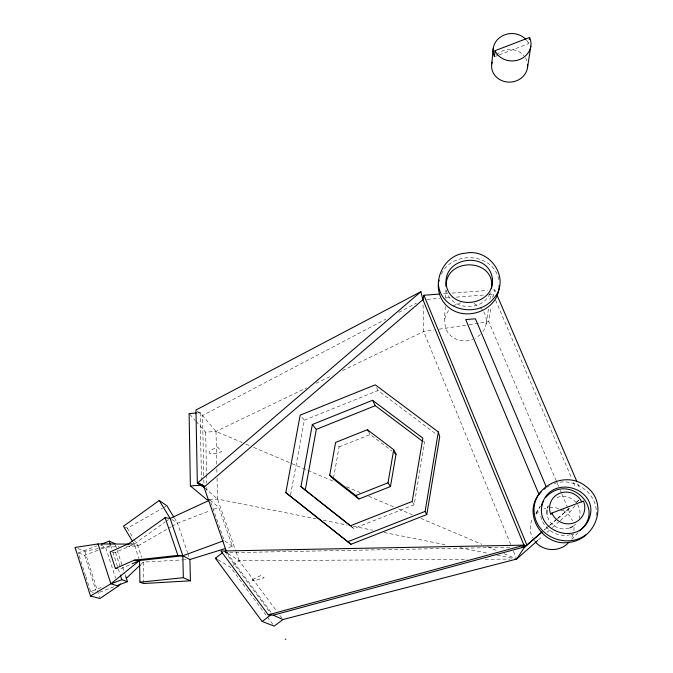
<?xml version="1.0" encoding="UTF-8"?>
<svg xmlns="http://www.w3.org/2000/svg" width="673" height="673" viewBox="0 0 673 673"><rect width="100%" height="100%" fill="white"/><g stroke="black" fill="none" stroke-linecap="round" stroke-linejoin="round"><path stroke-width="0.5" stroke-dasharray="3.37 2.52" d="M596.11 515.585C599.046 493.023 573.127 475.601 552.76 484.089M573.968 530.66L574.002 526.059M482.928 331.621C487.462 325.547 487.403 316.571 482.852 310.522M445.265 306.543C444.87 316.874 442.195 330.048 452.29 336.946C458.279 341.161 466.153 342.019 473.01 339.545M445.568 298.282L445.871 290.029M486.158 324.041L488.48 308.705M489.868 299.502L490.945 292.351M499.332 54.85L528.667 43.61L529.129 40.531M558.59 486.428L488.766 321.677L491.155 306.484M492.586 297.373L494.781 289.861L491.652 290.097M351.272 526.589L353.746 528.541L414.139 504.809L424.554 442.784L423.872 440.924M333.53 478.032L339.099 446.939L336.769 443.936M290.543 495.092L304.373 420.171L300.175 415.132M573.203 534.244L570.982 539.283M531.931 520.052C529.659 525.706 529.516 532.461 532.654 537.811M444.811 318.926L446.367 314.03L449.211 309.647M536.07 513.188L540.217 506.332M535.91 513.583L540.175 506.533M489.894 293.638C481.599 312.979 448.411 310.093 445.972 288.347M441.446 274.004C452.601 250.045 494.041 252.964 498.794 279.985M560.273 520.666L569.619 512.439L575.356 505.221M571.68 539.401L578.132 532.637M141.061 564.235L143.273 562.115L181.626 559.961M536.213 514.071L538.938 511.53M480.463 334.59L475.416 338.275M538.45 539.864L543.128 535.75M547.023 532.318L549.361 530.265M552.483 527.523L559.49 521.348M549.084 525.84L544.322 529.954L549.042 525.958M549.875 525.159L557.008 518.984M557.808 518.294L570.494 507.324M576.054 502.521L578.427 500.468M549.833 525.285L556.899 519.177M557.681 518.496L571.032 506.954M576.525 502.201L578.881 500.165M223.958 551.608L226.877 552.726L511.488 547.242M232.9 565.48L239.193 560.777L467.247 559.364M112.786 552.18L115.537 552.39L134.163 544.12L165.112 522.012M165.953 521.415L168.46 519.615M126.431 546.358L137.915 545.912L167.627 528.86M168.528 528.347L171.228 526.799M172.128 526.278L177.529 523.173L209.909 510.731M125.035 527.026L127.357 528.229L162.403 508.283M163.295 507.77L165.995 506.239M546.493 487.429L551.86 484.56M453.156 306.072L457.934 303.54L460.576 302.884M203.768 475.769L202.556 415.493L385.747 319.229M398.761 312.381L416.427 303.102M196.011 421.34L205.66 432.201L215.991 431.401L306.602 387.825M316.041 383.29L332.083 375.568M342.464 370.579L423.637 331.537L433.976 329.972M120.862 568.735L131.159 564.218M304.373 420.171L377.948 390.533L436.373 434.262M339.099 446.939L370.243 434.497L391.854 450.96M213.837 509.217L218.742 507.333L232.429 546.341L227.482 547.872M495.421 56.347L498.348 55.22M85.547 575.718L78.295 552.928L96.685 545.929M78.295 552.928L84.663 555.334L100.361 549.361M101.345 548.991L111.154 545.256M85.866 576.711L90.594 591.575L103.28 586.755M99.671 592.206L114.999 586.376M560.626 510.857L563.562 509.739M543.919 508.864L545.769 508.426M570.275 534.69C557.059 538.232 542.194 528.448 540.52 514.778M571.15 534.471L573.8 533.84M77.975 548.604L84.806 551.271L105.56 547.166L119.129 546.644M439.141 329.19L468.088 324.807M469.123 324.655L488.766 321.677M197.248 412.936L200.201 412.709L215.991 431.401L242.095 442.489M427.128 299.359L439.688 298.4M445.963 297.92L452.248 297.441M456.429 297.121L484.695 294.967M488.876 294.648L493.065 294.328L493.889 296.263M443.726 293.748L447.89 293.428M452.063 293.108L487.488 290.416M209.152 499.66L217.522 499.046L316.201 518.841M182.661 559.911L187.843 559.616M485.115 559.255L510.336 559.095M131.067 544.104L134.163 544.12L137.915 545.912L141.7 557.353M549.462 507.535L555.183 507.619L559.793 508.872M129.712 543.7L134.163 544.12L138.949 558.59M323.393 520.288L347.032 525.033M353.207 526.269L372.733 530.181M384.039 532.452L446.746 545.029M460.105 547.713L488.884 553.484M497.111 555.132L513.558 558.439M90.594 591.575L93.253 592.316M227.617 552.432L225.228 551.7L239.193 560.777L276.687 611.143M226.145 552.34L227.238 552.718M245.965 444.13L249.826 445.77M253.696 447.41L333.934 481.481M346.502 486.815L360.03 492.56M368.737 496.253L393.865 506.929M398.702 508.981L412.238 514.727M420.936 518.42L481.834 544.28M487.639 546.745L497.305 550.842M504.069 553.719L513.743 557.824M100.841 545.155L105.56 547.166L115.596 578.124M473.893 303.531L478.553 306.055M563.183 510.529L565.657 511.943L569.695 515.888L572.538 520.709M218.06 559.835L230.536 567.238L266.701 616.022M171.775 519.48L177.529 523.173L187.574 552.626M232.429 546.341L224.202 540.554L210.371 500.99M197.282 411.127L202.556 415.493M210.026 499.997L218.742 507.333M350.507 525.722L353.746 528.541M204.752 487.858L217.522 499.046L235.752 550.977M480.059 307.494L482.331 309.639M189.811 414.349L195.321 420.558M279.817 615.332L281.693 617.856M226.877 552.726L271.396 612.649M224.908 551.591L270.958 613.583M267.324 616.863L272.935 624.426M174.341 517.941L177.529 523.173M127.357 528.229L133.161 537.963M133.691 538.846L137.915 545.912M133.094 542.329L134.163 544.12M368.341 431.3L370.243 434.497M533.117 538.619L534.522 541.033M412.196 501.452L414.139 504.809M376.619 387.682L377.948 390.533M494.781 289.861L495.606 291.788M577.821 483.811L580.294 489.599M495.538 300.116L571.789 478.553M573.438 482.415L575.499 487.235M560.23 490.281L561.45 493.174M561.862 494.133L567.575 507.619M567.987 508.586L569.619 512.439M510.681 544.474L423.637 331.537L423.031 303.792M513.457 551.28L516.637 559.053M236.097 551.961L239.193 560.777M187.91 553.61L188.911 556.554M115.403 544.76L124.842 573.674M125.17 574.666L125.826 576.66M115.537 552.39L120.24 566.817M110.549 545.096L112.484 551.027M112.803 552.02L117.952 567.835M118.28 568.828L120.206 574.759M84.806 551.271L99.596 597.531M84.663 555.334L95.835 590.305M215.991 431.401L216.748 464.707M216.841 468.871L216.958 474.07M217.051 478.234L217.522 499.046M205.66 432.201L206.518 473.809M206.544 474.844L206.712 483.164M206.796 487.328L206.863 490.449M203.852 479.925L203.978 486.158M200.201 412.709L201.446 480.387M143.273 562.115L143.61 582.49M575.566 524.149A16.716 16.102 28.5 0 1 573.64 525.806M569.08 528.12A16.716 16.102 28.5 0 1 547.183 515.131M557.067 497.498A16.716 16.102 28.5 0 1 576.012 502.42M577.552 504.514A16.716 16.102 28.5 0 1 579.142 518.471M526.261 39.867A18.499 16.674 -4.4 0 1 528.667 43.61M496.607 54.664A18.045 16.312 -4.2 0 1 523.939 55.699M525.478 57.828A18.045 16.312 -4.2 0 1 527.152 61.79M209.69 451.566L209.438 453.257L211.894 453.896L216.386 453.324L221.695 451.692L217.514 447.007L212.643 449.27L209.69 451.566M252.501 579.562L252.013 580.639L254.318 580.648L264.161 577.77L260.737 575.55L252.501 579.562"/><path stroke-width="1.01" d="M491.568 288.263C495.622 257.835 445.375 256.909 446.022 286.496M499.206 285.461C499.341 309.277 467.693 322.073 449.547 308.074C427.978 292.662 439.435 254.663 465.893 253.124C490.449 248.101 511.287 279.455 493.41 298.711C478.108 318.127 441.379 310.892 438.493 285.083M491.753 63.784L493.267 48.178M529.289 39.505L529.601 37.452L495.042 50.694L494.436 56.717A18.499 16.674 -4.4 0 1 501.999 36.09A18.499 16.674 -4.4 0 1 525.655 39.202M527.489 67.729L530.846 46.075M426.791 514.559L439.713 436.76L438.333 431.973L375.282 384.838L300.175 415.132L285.815 492.644L350.986 544.272L426.791 514.559L425.117 511.413L438.333 431.973M390.458 486.545L388.01 482.819L393.705 449.724L367.391 429.702L335.6 442.43L329.711 475.18L333.345 479.033L358.928 499.004L390.458 486.545L396.018 454.132L393.705 449.724M300.966 486.613L312.356 424.52L372.564 400.3L422.854 438.131L412.196 501.452L350.507 525.722L300.966 486.613L312.609 496.06M305.206 490.222L316.318 429.374L312.356 424.52M524.94 545.769L524.704 547.006L516.637 559.053L282.938 619.53L274.18 626.109L262.15 621.499L215.394 558.254L222.401 552.811M439.562 294.059L423.931 295.254L422.938 299.678L524.704 547.006L541.984 532.074M524.57 545.122L524.107 547.014L273.28 615.181L268.283 614.828L220.963 551.036L524.57 545.122L268.283 614.828M543.523 500.872C531.056 529.533 576.82 547.443 588.816 519.556C601.174 490.121 554.081 473.153 542.825 502.041M541.437 505.81L542.295 502.899M438.653 281.903L439.217 280.128M539.729 493.368C521.861 513.692 542.783 546.703 568.55 542.413C595.815 540.057 609.393 502.899 585.72 486.234C565.505 469.695 530.459 486.916 534.337 513.684C536.945 537.004 567.137 548.806 585.544 534.934M551.894 513.062A17.254 16.598 27.8 0 0 574.321 522.761A17.254 16.598 27.8 0 0 583.449 501.091L551.894 513.062L550.851 514.567A17.103 16.455 28 0 1 559.541 493.334A17.103 16.455 28 0 1 581.766 501.898M130.032 544.104L98.014 543.944L75.048 547.46L90.485 596.017L99.915 598.516L118.187 586.107L120.4 583.996M126.305 578.351L140.329 564.941M579.335 530.879C607.593 508.62 567.675 471.773 545.509 497.726M568.836 542.303C560.382 552.222 543.33 551.835 535.195 541.698M544.137 489.271L545.601 487.908M541.942 532.015L524.704 547.006L522.004 547.048M537.677 540.545L516.637 559.053L514.534 559.07M200.663 485.174L197.34 483.155L420.852 291.712L422.938 299.678L203.995 487.202L226.195 550.766M196.23 413.02L189.121 413.575L190.392 485.948L201.622 485.124L204.289 486.941M541.134 492.072L538.837 494.041L465.716 319.549L475.441 318.8L546.089 486.52M223.217 540.915L182.829 555.772L139.58 560.525L110.877 583.769L90.485 596.017M262.15 621.499L270.798 615.004M173.811 517.066L166.896 505.726L159.223 500.485L123.487 526.219L132.564 541.437M209.076 500.434L170.134 518.42L165.104 517.663L128.821 543.616L110.027 551.969L115.394 568.483L117.22 568.567M420.852 291.712L195.952 410.025L197.34 483.155M115.394 568.483L134.272 560.18L177.882 555.385L182.829 555.772L189.912 559.499L225.505 548.487M132.093 563.806L139.58 560.525L139.917 582.187L143.627 583.508L190.442 580.807L189.912 559.499M316.318 429.374L375.29 405.684L422.888 441.53M329.711 475.18L355.807 495.555L388.01 482.819M347.68 541.782L425.117 511.413M101.522 544.087L109.262 541.142L115.083 543.767M112.063 583.415L121.813 579.705L127.449 581.649L125.826 576.66M117.868 585.291L127.449 581.649M285.243 639.35L285.932 639.089M139.917 582.187L183.342 577.695L190.442 580.807M209.152 499.66L207.057 499.812L190.392 485.948M134.272 560.18L139.58 560.525M118.187 586.107L110.877 583.769L98.014 543.944M273.28 615.181L282.938 619.53M200.882 485.41L203.995 487.202L203.061 486.276M201.521 484.552L204.718 486.587L198.072 482.524M215.394 558.254L217.169 559.313M202.876 486.175L197.635 482.894M202.329 486.192L203.995 487.202M394.353 452.862L396.018 454.132M285.815 492.644L350.986 544.272M314.249 497.364L350.456 525.941M355.807 495.555L358.928 499.004M159.223 500.485L170.134 518.42L182.829 555.772L183.342 577.695M367.391 429.702L368.341 431.3M372.564 400.3L375.29 405.684M496.842 294.681L576.997 481.876M423.931 295.254L526.866 545.046M165.104 517.663L177.882 555.385M109.262 541.142L110.229 544.112M120.526 575.751L121.813 579.705M572.942 526.286A16.716 16.102 28.5 0 1 569.888 527.834M547.048 514.29A16.716 16.102 28.5 0 1 547.04 510.058M547.46 507.997A16.716 16.102 28.5 0 1 548.15 506.012M527.59 64.305A18.045 16.312 -4.2 0 1 508.115 82.089A18.045 16.312 -4.2 0 1 492.114 62.109M529.601 37.452A18.676 16.808 -4.5 0 1 519.405 59.594A18.676 16.808 -4.5 0 1 495.042 50.694M492.325 278.42C495.328 306.274 449.791 312.104 446.123 284.141C443.364 256.489 488.463 250.709 492.325 278.42"/></g></svg>
